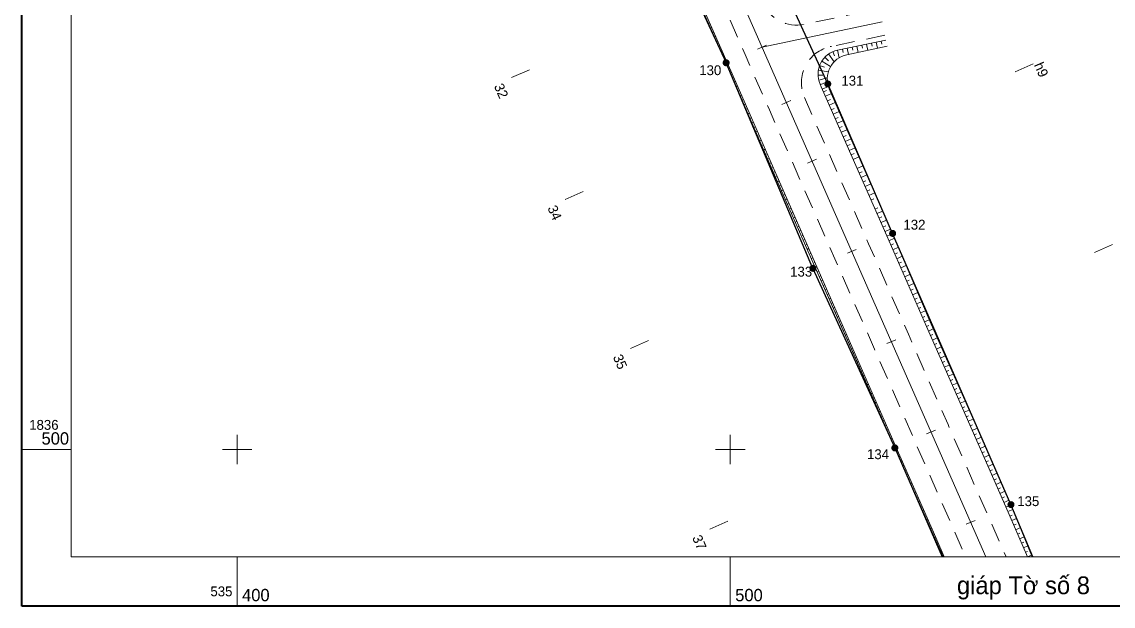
# Model space of a CAD drawing. Header units: metres. Extents: x 535356 to 535753, y 1836468 to 1836744.
# Drawn here: x 535356.3 to 535577.6, y 1836468.2 to 1836586.7 of the extents above; entities that cross this region are included whole.
import ezdxf
from ezdxf.enums import TextEntityAlignment as Align

# ---------------------------------------------------------------- set-up
doc = ezdxf.new("R2010")
doc.units = ezdxf.units.M
doc.header["$MEASUREMENT"] = 0
doc.linetypes.add('DGN Style 2', pattern=[6.2979, 3.77874, -2.51916])
for name, color, linetype, lineweight in [('Level 2', 1, 'Continuous', 0), ('Level 3', 1, 'Continuous', 0), ('Level 4', 1, 'Continuous', 0), ('Level 5', 1, 'Continuous', 0), ('Level 62', 1, 'Continuous', 0), ('Level 63', 1, 'Continuous', 0), ('Level 8', 1, 'Continuous', 0), ('Level 9', 1, 'Continuous', 0)]:
    doc.layers.add(name, color=color, linetype=linetype, lineweight=lineweight)
doc.styles.add('Style-CHAR_FAST_FONT', font='CHAR_FAST_FONT.shx')

msp = doc.modelspace()

# ---------------------------------------------------------------- hatches: boundary and pattern name
at = {"layer": 'Level 4', "linetype": 'Continuous', "lineweight": 0}
h = msp.add_hatch(color=7, dxfattribs=at)
edge = h.paths.add_edge_path()
edge.add_arc((535499.16, 1836578.42), 0.719, 270, 630)
h = msp.add_hatch(color=7, dxfattribs=at)
edge = h.paths.add_edge_path()
edge.add_arc((535519.77, 1836574.13), 0.719, 270, 630)
h = msp.add_hatch(color=7, dxfattribs=at)
edge = h.paths.add_edge_path()
edge.add_arc((535532.92, 1836543.82), 0.719, 270, 630)
h = msp.add_hatch(color=7, dxfattribs=at)
edge = h.paths.add_edge_path()
edge.add_arc((535516.77, 1836536.74), 0.719, 270, 630)
h = msp.add_hatch(color=7, dxfattribs=at)
edge = h.paths.add_edge_path()
edge.add_arc((535533.37, 1836500.33), 0.719, 270, 630)
h = msp.add_hatch(color=7, dxfattribs=at)
edge = h.paths.add_edge_path()
edge.add_arc((535556.92, 1836488.83), 0.719, 270, 630)

# ---------------------------------------------------------------- linework, layer by layer
at = {"layer": 'Level 2', "color": 7, "linetype": 'Continuous', "lineweight": 0}
for p, q in [((535495.82, 1836586.51), (535495.59, 1836586.4)), ((535496.23, 1836585.59), (535496.11, 1836585.54)), ((535496.63, 1836584.68), (535496.4, 1836584.58)), ((535497.03, 1836583.76), (535496.92, 1836583.71)), ((535497.43, 1836582.84), (535497.22, 1836582.75)), ((535497.83, 1836581.93), (535497.73, 1836581.88)), ((535507.35, 1836582.01), (535505.52, 1836581.21)), ((535523.72, 1836581.39), (535523.99, 1836580.12)), ((535524.7, 1836581.6), (535524.83, 1836580.96)), ((535525.68, 1836581.8), (535525.94, 1836580.53)), ((535526.66, 1836582.01), (535526.79, 1836581.37)), ((535527.64, 1836582.21), (535527.9, 1836580.94)), ((535528.61, 1836582.42), (535528.75, 1836581.78)), ((535529.59, 1836582.62), (535529.86, 1836581.35)), ((535530.57, 1836582.83), (535530.71, 1836582.19)), ((535498.24, 1836581.01), (535498.04, 1836580.93)), ((535498.64, 1836580.1), (535498.54, 1836580.06)), ((535499.04, 1836579.18), (535498.85, 1836579.1)), ((535519.18, 1836579.55), (535519.92, 1836578.84)), ((535519.94, 1836580.2), (535521.04, 1836578.6)), ((535520.81, 1836580.68), (535521.16, 1836579.86)), ((535521.76, 1836580.98), (535522.09, 1836579.44)), ((535522.74, 1836581.19), (535522.88, 1836580.53)), ((535459.3, 1836577.02), (535455.64, 1836575.42)), ((535499.44, 1836578.27), (535499.35, 1836578.23)), ((535499.84, 1836577.35), (535499.65, 1836577.27)), ((535517.86, 1836576.91), (535519.87, 1836576.57)), ((535518.12, 1836577.87), (535519.09, 1836577.5)), ((535518.56, 1836578.76), (535520.33, 1836577.64)), ((535557.79, 1836576.58), (535561.45, 1836578.19)), ((535500.25, 1836576.43), (535500.15, 1836576.39)), ((535500.65, 1836575.52), (535500.44, 1836575.43)), ((535517.79, 1836575.91), (535518.76, 1836575.94)), ((535517.93, 1836574.92), (535519.67, 1836575.34)), ((535501.05, 1836574.6), (535500.94, 1836574.56)), ((535501.45, 1836573.69), (535501.23, 1836573.59)), ((535501.85, 1836572.77), (535501.74, 1836572.72)), ((535518.25, 1836573.98), (535518.97, 1836574.29)), ((535518.66, 1836573.06), (535519.91, 1836573.61)), ((535518.88, 1836572.56), (535519.49, 1836572.83)), ((535502.26, 1836571.86), (535502.02, 1836571.75)), ((535502.66, 1836570.94), (535502.54, 1836570.89)), ((535512.28, 1836570.8), (535510.45, 1836569.99)), ((535519.28, 1836571.64), (535520.5, 1836572.18)), ((535519.68, 1836570.73), (535520.29, 1836571)), ((535520.08, 1836569.81), (535521.3, 1836570.35)), ((535503.06, 1836570.03), (535502.81, 1836569.91)), ((535503.46, 1836569.11), (535503.33, 1836569.05)), ((535503.87, 1836568.19), (535503.6, 1836568.08)), ((535520.48, 1836568.9), (535521.09, 1836569.16)), ((535520.89, 1836567.98), (535522.1, 1836568.51)), ((535504.27, 1836567.28), (535504.13, 1836567.22)), ((535504.67, 1836566.36), (535504.39, 1836566.24)), ((535521.29, 1836567.07), (535521.89, 1836567.33)), ((535521.69, 1836566.15), (535522.89, 1836566.68)), ((535505.07, 1836565.45), (535504.93, 1836565.38)), ((535505.47, 1836564.53), (535505.18, 1836564.4)), ((535505.88, 1836563.62), (535505.73, 1836563.55)), ((535522.09, 1836565.24), (535522.69, 1836565.5)), ((535522.5, 1836564.32), (535523.69, 1836564.84)), ((535522.9, 1836563.4), (535523.49, 1836563.67)), ((535506.28, 1836562.7), (535505.97, 1836562.57)), ((535506.68, 1836561.79), (535506.52, 1836561.72)), ((535523.3, 1836562.49), (535524.49, 1836563.01)), ((535523.7, 1836561.57), (535524.29, 1836561.83)), ((535507.08, 1836560.87), (535506.76, 1836560.73)), ((535507.48, 1836559.95), (535507.32, 1836559.88)), ((535524.1, 1836560.66), (535525.29, 1836561.18)), ((535524.51, 1836559.74), (535525.1, 1836560)), ((535524.91, 1836558.83), (535526.09, 1836559.35)), ((535507.89, 1836559.04), (535507.56, 1836558.89)), ((535508.29, 1836558.12), (535508.12, 1836558.05)), ((535508.69, 1836557.21), (535508.35, 1836557.06)), ((535517.51, 1836558.89), (535515.67, 1836558.09)), ((535525.71, 1836556.99), (535526.9, 1836557.52)), ((535509.09, 1836556.29), (535508.92, 1836556.22)), ((535509.49, 1836555.38), (535509.14, 1836555.22)), ((535526.11, 1836556.08), (535526.71, 1836556.34)), ((535526.52, 1836555.16), (535527.7, 1836555.69)), ((535509.9, 1836554.46), (535509.72, 1836554.38)), ((535510.3, 1836553.54), (535509.95, 1836553.39)), ((535510.7, 1836552.63), (535510.53, 1836552.55)), ((535526.92, 1836554.25), (535527.51, 1836554.51)), ((535527.32, 1836553.33), (535528.51, 1836553.85)), ((535527.72, 1836552.42), (535528.32, 1836552.68)), ((535470.16, 1836552.3), (535466.5, 1836550.69)), ((535511.1, 1836551.71), (535510.76, 1836551.56)), ((535511.5, 1836550.8), (535511.33, 1836550.72)), ((535528.12, 1836551.5), (535529.31, 1836552.02)), ((535528.53, 1836550.59), (535529.12, 1836550.85)), ((535511.91, 1836549.88), (535511.57, 1836549.73)), ((535512.31, 1836548.97), (535512.14, 1836548.89)), ((535529.33, 1836548.75), (535529.93, 1836549.02)), ((535529.73, 1836547.84), (535530.92, 1836548.36)), ((535512.71, 1836548.05), (535512.38, 1836547.9)), ((535513.11, 1836547.14), (535512.95, 1836547.06)), ((535513.51, 1836546.22), (535513.18, 1836546.07)), ((535530.13, 1836546.92), (535530.73, 1836547.18)), ((535530.54, 1836546.01), (535531.73, 1836546.53)), ((535513.92, 1836545.3), (535513.75, 1836545.23)), ((535514.32, 1836544.39), (535513.99, 1836544.25)), ((535530.94, 1836545.09), (535531.53, 1836545.35)), ((535531.34, 1836544.18), (535532.53, 1836544.7)), ((535514.72, 1836543.47), (535514.56, 1836543.4)), ((535515.12, 1836542.56), (535514.8, 1836542.42)), ((535515.52, 1836541.64), (535515.37, 1836541.57)), ((535531.74, 1836543.26), (535532.34, 1836543.52)), ((535532.14, 1836542.35), (535533.33, 1836542.86)), ((535532.55, 1836541.43), (535533.13, 1836541.69)), ((535573.87, 1836539.96), (535577.54, 1836541.57)), ((535515.93, 1836540.73), (535515.61, 1836540.59)), ((535516.33, 1836539.81), (535516.17, 1836539.74)), ((535525.55, 1836540.58), (535523.8, 1836539.82)), ((535532.95, 1836540.51), (535534.1, 1836541.02)), ((535533.35, 1836539.6), (535533.92, 1836539.85)), ((535516.73, 1836538.89), (535516.42, 1836538.76)), ((535517.13, 1836537.98), (535516.98, 1836537.91)), ((535517.54, 1836537.06), (535517.23, 1836536.93)), ((535533.75, 1836538.68), (535534.88, 1836539.18)), ((535534.15, 1836537.77), (535534.71, 1836538.01)), ((535534.56, 1836536.85), (535535.66, 1836537.34)), ((535517.94, 1836536.15), (535517.78, 1836536.08)), ((535518.34, 1836535.23), (535518.04, 1836535.1)), ((535534.96, 1836535.94), (535535.51, 1836536.18)), ((535535.36, 1836535.02), (535536.44, 1836535.49)), ((535518.74, 1836534.32), (535518.59, 1836534.25)), ((535519.14, 1836533.4), (535518.85, 1836533.27)), ((535535.76, 1836534.1), (535536.3, 1836534.34)), ((535536.17, 1836533.19), (535537.22, 1836533.65)), ((535519.55, 1836532.49), (535519.4, 1836532.42)), ((535519.95, 1836531.57), (535519.66, 1836531.44)), ((535520.35, 1836530.65), (535520.21, 1836530.59)), ((535536.57, 1836532.27), (535537.09, 1836532.5)), ((535536.97, 1836531.36), (535538, 1836531.81)), ((535537.37, 1836530.44), (535537.88, 1836530.67)), ((535520.75, 1836529.74), (535520.47, 1836529.61)), ((535521.15, 1836528.82), (535521.01, 1836528.76)), ((535537.77, 1836529.53), (535538.78, 1836529.97)), ((535538.18, 1836528.61), (535538.67, 1836528.83)), ((535521.56, 1836527.91), (535521.28, 1836527.78)), ((535521.96, 1836526.99), (535521.82, 1836526.93)), ((535522.36, 1836526.08), (535522.09, 1836525.96)), ((535538.58, 1836527.7), (535539.56, 1836528.13)), ((535538.98, 1836526.78), (535539.46, 1836526.99)), ((535539.38, 1836525.86), (535540.34, 1836526.28)), ((535522.76, 1836525.16), (535522.63, 1836525.1)), ((535523.16, 1836524.25), (535522.9, 1836524.13)), ((535539.78, 1836524.95), (535540.26, 1836525.16)), ((535540.19, 1836524.03), (535541.13, 1836524.45)), ((535483.43, 1836522.09), (535479.77, 1836520.48)), ((535523.57, 1836523.33), (535523.43, 1836523.27)), ((535523.97, 1836522.41), (535523.71, 1836522.3)), ((535533.59, 1836522.27), (535531.76, 1836521.47)), ((535540.59, 1836523.12), (535541.06, 1836523.33)), ((535540.99, 1836522.2), (535541.95, 1836522.62)), ((535524.37, 1836521.5), (535524.24, 1836521.44)), ((535524.77, 1836520.58), (535524.52, 1836520.47)), ((535525.17, 1836519.67), (535525.05, 1836519.61)), ((535541.39, 1836521.29), (535541.87, 1836521.5)), ((535541.79, 1836520.37), (535542.76, 1836520.79)), ((535542.2, 1836519.45), (535542.68, 1836519.67)), ((535525.58, 1836518.75), (535525.33, 1836518.64)), ((535525.98, 1836517.84), (535525.85, 1836517.78)), ((535542.6, 1836518.54), (535543.57, 1836518.97)), ((535543, 1836517.62), (535543.49, 1836517.84)), ((535543.4, 1836516.71), (535544.38, 1836517.14)), ((535526.38, 1836516.92), (535526.13, 1836516.81)), ((535526.78, 1836516), (535526.66, 1836515.95)), ((535527.18, 1836515.09), (535526.93, 1836514.98)), ((535543.8, 1836515.79), (535544.3, 1836516.01)), ((535544.21, 1836514.88), (535545.19, 1836515.31)), ((535527.59, 1836514.17), (535527.46, 1836514.12)), ((535527.99, 1836513.26), (535527.74, 1836513.15)), ((535544.61, 1836513.96), (535545.1, 1836514.18)), ((535545.01, 1836513.05), (535546.01, 1836513.48)), ((535528.39, 1836512.34), (535528.27, 1836512.29)), ((535528.79, 1836511.43), (535528.54, 1836511.32)), ((535529.19, 1836510.51), (535529.07, 1836510.46)), ((535545.41, 1836512.13), (535545.91, 1836512.35)), ((535545.81, 1836511.21), (535546.82, 1836511.66)), ((535546.22, 1836510.3), (535546.72, 1836510.52)), ((535529.6, 1836509.6), (535529.35, 1836509.49)), ((535530, 1836508.68), (535529.87, 1836508.62)), ((535546.62, 1836509.38), (535547.63, 1836509.83)), ((535547.02, 1836508.47), (535547.53, 1836508.69)), ((535530.4, 1836507.76), (535530.15, 1836507.65)), ((535530.8, 1836506.85), (535530.68, 1836506.79)), ((535547.42, 1836507.55), (535548.44, 1836508)), ((535547.82, 1836506.64), (535548.34, 1836506.86)), ((535548.23, 1836505.72), (535549.25, 1836506.17)), ((535531.21, 1836505.93), (535530.95, 1836505.82)), ((535531.61, 1836505.02), (535531.48, 1836504.96)), ((535532.01, 1836504.1), (535531.76, 1836503.99)), ((535541.63, 1836503.96), (535539.8, 1836503.15)), ((535548.63, 1836504.8), (535549.14, 1836505.03)), ((535549.03, 1836503.89), (535550.06, 1836504.34)), ((535532.41, 1836503.19), (535532.29, 1836503.13)), ((535532.81, 1836502.27), (535532.56, 1836502.16)), ((535549.43, 1836502.97), (535549.95, 1836503.2)), ((535549.84, 1836502.06), (535550.87, 1836502.51)), ((535533.22, 1836501.35), (535533.09, 1836501.3)), ((535533.62, 1836500.44), (535533.37, 1836500.33)), ((535534.02, 1836499.52), (535533.9, 1836499.47)), ((535550.24, 1836501.14), (535550.76, 1836501.37)), ((535550.64, 1836500.23), (535551.68, 1836500.68)), ((535551.04, 1836499.31), (535551.56, 1836499.54)), ((535534.42, 1836498.61), (535534.18, 1836498.5)), ((535534.82, 1836497.69), (535534.71, 1836497.64)), ((535551.44, 1836498.4), (535552.49, 1836498.85)), ((535551.85, 1836497.48), (535552.37, 1836497.71)), ((535535.23, 1836496.78), (535534.99, 1836496.67)), ((535535.63, 1836495.86), (535535.51, 1836495.81)), ((535552.25, 1836496.56), (535553.3, 1836497.03)), ((535552.65, 1836495.65), (535553.18, 1836495.88)), ((535553.05, 1836494.73), (535554.11, 1836495.2)), ((535536.03, 1836494.95), (535535.81, 1836494.85)), ((535536.43, 1836494.03), (535536.32, 1836493.98)), ((535536.83, 1836493.11), (535536.62, 1836493.02)), ((535553.45, 1836493.82), (535553.98, 1836494.05)), ((535553.86, 1836492.9), (535554.91, 1836493.37)), ((535537.24, 1836492.2), (535537.13, 1836492.15)), ((535537.64, 1836491.28), (535537.43, 1836491.19)), ((535554.26, 1836491.99), (535554.79, 1836492.22)), ((535554.66, 1836491.07), (535555.72, 1836491.54)), ((535538.04, 1836490.37), (535537.94, 1836490.32)), ((535538.44, 1836489.45), (535538.25, 1836489.37)), ((535538.84, 1836488.54), (535538.75, 1836488.49)), ((535555.06, 1836490.16), (535555.59, 1836490.39)), ((535555.46, 1836489.24), (535556.53, 1836489.71)), ((535555.87, 1836488.32), (535556.4, 1836488.56)), ((535539.25, 1836487.62), (535539.06, 1836487.54)), ((535539.65, 1836486.7), (535539.56, 1836486.67)), ((535556.27, 1836487.41), (535557.31, 1836487.87)), ((535556.67, 1836486.49), (535557.18, 1836486.72)), ((535499.51, 1836485.46), (535495.85, 1836483.85)), ((535540.05, 1836485.79), (535539.88, 1836485.71)), ((535540.45, 1836484.87), (535540.37, 1836484.84)), ((535540.85, 1836483.96), (535540.69, 1836483.89)), ((535549.67, 1836485.64), (535547.84, 1836484.84)), ((535557.07, 1836485.58), (535558.07, 1836486.02)), ((535557.47, 1836484.66), (535557.96, 1836484.88)), ((535557.88, 1836483.75), (535558.83, 1836484.16)), ((535541.26, 1836483.04), (535541.18, 1836483.01)), ((535541.66, 1836482.13), (535541.5, 1836482.06)), ((535558.28, 1836482.83), (535558.74, 1836483.03)), ((535558.68, 1836481.91), (535559.58, 1836482.31)), ((535542.06, 1836481.21), (535541.98, 1836481.18)), ((535542.46, 1836480.3), (535542.31, 1836480.23)), ((535559.08, 1836481), (535559.52, 1836481.19)), ((535559.48, 1836480.08), (535560.34, 1836480.46)), ((535542.86, 1836479.38), (535542.79, 1836479.35)), ((535543.27, 1836478.46), (535543.13, 1836478.4)), ((535559.89, 1836479.17), (535560.3, 1836479.35)), ((535560.29, 1836478.25), (535561.09, 1836478.61))]:
    msp.add_line(p, q, dxfattribs=at)
at = {"layer": 'Level 2', "color": 7, "linetype": 'Continuous', "lineweight": 0, "flags": 128}
for points in [[(535445.78, 1836708.33), (535450.01, 1836693.03), (535454.77, 1836679.26), (535460.25, 1836665.9), (535468.78, 1836646.71), (535469.13, 1836645.94), (535477.01, 1836628.49), (535481.14, 1836619.38), (535484.87, 1836610.09), (535493.14, 1836591.88), (535499.16, 1836578.42), (535503.99, 1836567.16), (535509.14, 1836555.22), (535517.23, 1836536.93), (535525.33, 1836518.64), (535533.37, 1836500.33), (535541.5, 1836482.06), (535543.2, 1836478.24)], [(535446.38, 1836708.48), (535450.8, 1836693.29), (535455.63, 1836679.59), (535460.98, 1836666.21), (535469.29, 1836646.94), (535469.63, 1836646.16), (535477.33, 1836628.62), (535481.35, 1836619.47), (535485.37, 1836610.31), (535493.41, 1836592), (535499.34, 1836578.5), (535504.27, 1836567.28), (535509.49, 1836555.38), (535517.54, 1836537.06), (535525.58, 1836518.75), (535533.62, 1836500.44), (535541.66, 1836482.13), (535543.37, 1836478.24)], [(535560.29, 1836478.24), (535555.85, 1836488.36), (535547.81, 1836506.67), (535539.77, 1836524.98), (535531.73, 1836543.3), (535523.69, 1836561.61), (535518.7, 1836572.96)], [(535520.08, 1836573.16), (535524.87, 1836562.13), (535532.92, 1836543.82), (535540.71, 1836525.4), (535548.83, 1836507.12), (535556.92, 1836488.83), (535561.24, 1836478.24)]]:
    msp.add_lwpolyline(points, dxfattribs=at)
for points in [[(535518.7, 1836572.96), (535518.46, 1836573.51), (535518.21, 1836574.08), (535518.21, 1836574.08, -0.476335), (535521.76, 1836580.98), (535521.76, 1836580.98), (535531.55, 1836583.03)], [(535531.82, 1836581.76), (535523.64, 1836580.05), (535523.64, 1836580.05, 0.475123), (535520.08, 1836573.16)]]:
    msp.add_lwpolyline(points, format="xyb", dxfattribs=at)
at = {"layer": 'Level 3', "color": 7, "linetype": 'Continuous', "lineweight": 0}
for p, q in [((535476.73, 1836649.27), (535551.83, 1836478.24)), ((535530.78, 1836586.7), (535506.45, 1836581.61))]:
    msp.add_line(p, q, dxfattribs=at)
at = {"layer": 'Level 5', "color": 7, "linetype": 'Continuous', "lineweight": 30}
for p, q in [((535519.77, 1836574.13), (535497.64, 1836622.3)), ((535481.22, 1836617.24), (535499.16, 1836578.42)), ((535532.92, 1836543.82), (535519.77, 1836574.13)), ((535556.92, 1836488.83), (535532.92, 1836543.82)), ((535516.77, 1836536.74), (535533.37, 1836500.33)), ((535533.37, 1836500.33), (535542.99, 1836478.24)), ((535561.33, 1836478.24), (535556.92, 1836488.83))]:
    msp.add_line(p, q, dxfattribs=at)
at = {"layer": 'Level 5', "color": 1, "linetype": 'Continuous', "lineweight": 30}
msp.add_line((535516.77, 1836536.74), (535499.16, 1836578.42), dxfattribs=at)
at = {"layer": 'Level 62', "color": 7, "linetype": 'Continuous', "lineweight": 0, "flags": 128}
msp.add_lwpolyline([(535366.33, 1836734.42), (535743.04, 1836734.42), (535743.04, 1836478.24), (535366.33, 1836478.24)], close=True, dxfattribs=at)
at = {"layer": 'Level 63', "color": 7, "linetype": 'Continuous', "lineweight": 0}
for p, q in [((535400, 1836497), (535400, 1836503)), ((535500, 1836497), (535500, 1836503)), ((535356.33, 1836500), (535366.33, 1836500)), ((535397, 1836500), (535403, 1836500)), ((535497, 1836500), (535503, 1836500)), ((535400, 1836468.24), (535400, 1836478.24)), ((535500, 1836468.24), (535500, 1836478.24))]:
    msp.add_line(p, q, dxfattribs=at)
at = {"layer": 'Level 63', "color": 7, "linetype": 'Continuous', "lineweight": 40, "flags": 128}
msp.add_lwpolyline([(535356.33, 1836468.24), (535356.33, 1836744.42), (535753.04, 1836744.42), (535753.04, 1836468.24)], close=True, dxfattribs=at)
at = {"layer": 'Level 63', "color": 7, "linetype": 'Continuous', "lineweight": 13, "flags": 128}
msp.add_lwpolyline([(535366.33, 1836478.24), (535366.33, 1836734.42), (535743.04, 1836734.42), (535743.04, 1836478.24)], close=True, dxfattribs=at)
at = {"layer": 'Level 8', "color": 7, "linetype": 'DGN Style 2', "lineweight": 0, "flags": 128}
for points in [[(535450.25, 1836709.49), (535454.6, 1836694.52), (535459.37, 1836681.01), (535464.67, 1836667.75), (535472.95, 1836648.55), (535473.29, 1836647.77), (535480.99, 1836630.23), (535485.01, 1836621.08), (535489.03, 1836611.92), (535497.07, 1836593.61), (535503, 1836580.1), (535507.93, 1836568.89), (535513.16, 1836556.98), (535521.2, 1836538.67), (535529.24, 1836520.36), (535537.28, 1836502.05), (535545.32, 1836483.74), (535547.73, 1836478.24)], [(535515.04, 1836571.36), (535520.02, 1836560), (535528.06, 1836541.69), (535536.11, 1836523.38), (535544.15, 1836505.06), (535552.19, 1836486.75), (535555.93, 1836478.24)]]:
    msp.add_lwpolyline(points, dxfattribs=at)
for points in [[(535506.61, 1836590.54), (535506.61, 1836590.54), (535506.61, 1836590.54, 0.354706), (535515.02, 1836586.21), (535515.02, 1836586.21), (535530.22, 1836589.39)], [(535531.35, 1836584.01), (535520.37, 1836581.71), (535520.37, 1836581.71, 0.476335), (535515.04, 1836571.36)]]:
    msp.add_lwpolyline(points, format="xyb", dxfattribs=at)
at = {"layer": 'Level 9', "color": 7, "linetype": 'Continuous', "lineweight": 0, "flags": 128}
for points in [[(535445.78, 1836708.33), (535450.01, 1836693.03), (535454.77, 1836679.26), (535460.25, 1836665.9), (535468.78, 1836646.71), (535469.13, 1836645.94), (535477.01, 1836628.49), (535481.14, 1836619.38), (535484.87, 1836610.09), (535493.14, 1836591.88), (535499.16, 1836578.42), (535503.99, 1836567.16), (535509.14, 1836555.22), (535517.23, 1836536.93), (535525.33, 1836518.64), (535533.37, 1836500.33), (535541.5, 1836482.06), (535543.2, 1836478.24)], [(535520.08, 1836573.16), (535524.87, 1836562.13), (535532.92, 1836543.82), (535540.71, 1836525.4), (535548.83, 1836507.12), (535556.92, 1836488.83), (535561.24, 1836478.24)]]:
    msp.add_lwpolyline(points, dxfattribs=at)
msp.add_lwpolyline([(535531.82, 1836581.76), (535523.64, 1836580.05), (535523.64, 1836580.05, 0.475123), (535520.08, 1836573.16)], format="xyb", dxfattribs=at)

# ---------------------------------------------------------------- texts
at = {"layer": 'Level 2', "color": 7, "linetype": 'Continuous', "lineweight": 0, "char_height": 2, "attachment_point": 1, "rotation": 293.707, "line_spacing_factor": 0.828316, "style": 'Style-CHAR_FAST_FONT'}
for s, insert in [('h9\\P', (535563.38, 1836578.79)), ('32\\P', (535453.86, 1836574.5)), ('34\\P', (535464.71, 1836549.78)), ('35\\P', (535477.98, 1836519.57)), ('37\\P', (535494.06, 1836482.94))]:
    msp.add_mtext(s, dxfattribs=dict(at, insert=insert))
at = {"layer": 'Level 4', "color": 1, "linetype": 'Continuous', "lineweight": 0, "style": 'Style-CHAR_FAST_FONT'}
for s, p in [('130', (535495.94, 1836576.91)), ('131', (535524.76, 1836574.79)), ('132', (535537.35, 1836545.59)), ('133', (535514.37, 1836536.07)), ('134', (535529.96, 1836499.05)), ('135', (535560.43, 1836489.53))]:
    msp.add_text(s, height=2, dxfattribs=at).set_placement(p, align=Align.MIDDLE_CENTER)
at = {"layer": 'Level 63', "color": 7, "linetype": 'Continuous', "lineweight": 0, "style": 'Style-CHAR_FAST_FONT'}
for s, height, p in [('1836', 2, (535357.83, 1836504)), ('500', 2.5, (535360.33, 1836501)), ('400', 2.5, (535401, 1836469.24)), ('500', 2.5, (535501, 1836469.24))]:
    msp.add_text(s, height=height, dxfattribs=at).set_placement(p)
msp.add_text('gi%%184p T%%234 s%%232 8', height=3.6, dxfattribs=at).set_placement((535559.45, 1836474.27), align=Align.TOP_CENTER)
msp.add_text('535', height=2, dxfattribs=at).set_placement((535399.04, 1836470.24), align=Align.RIGHT)

doc.saveas('drawing.dxf')
